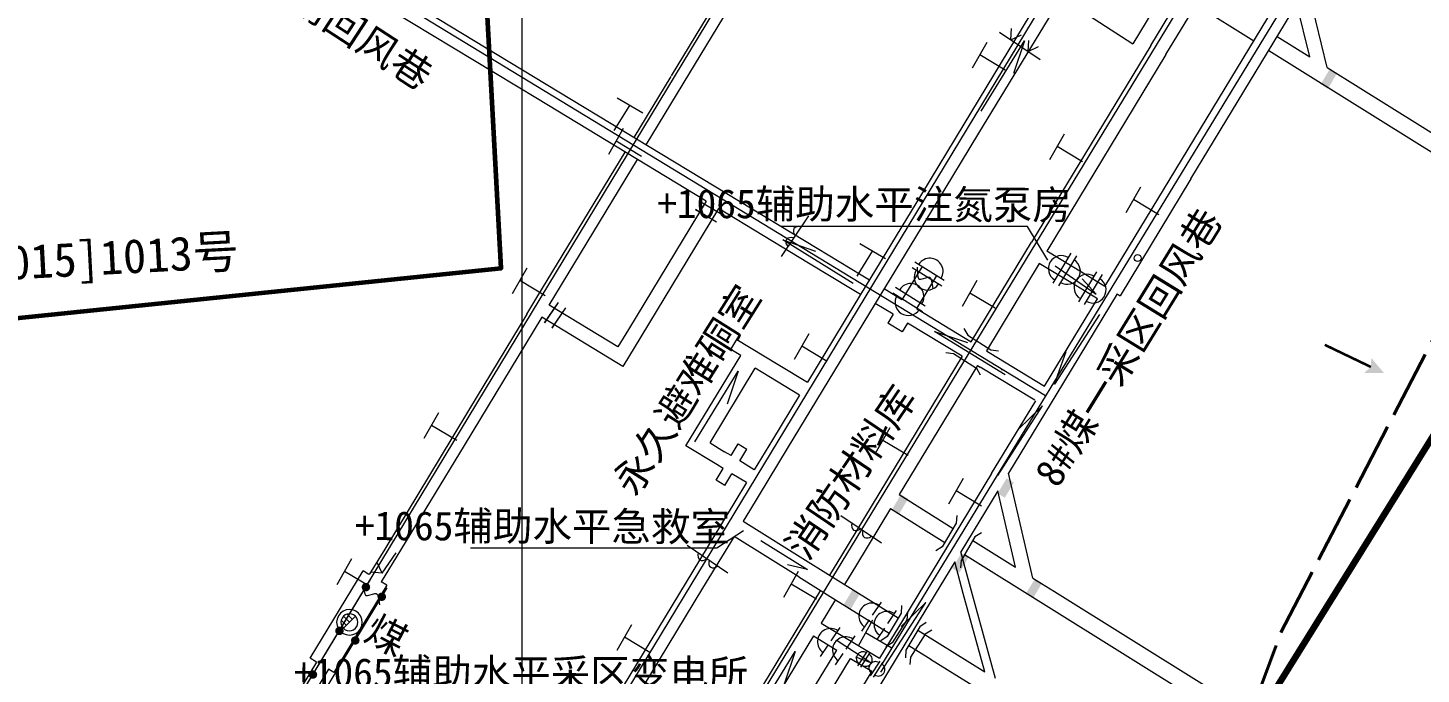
# Model space of a CAD drawing. Header units: inches. Extents: x 19725493 to 19730068, y 4137932 to 4142732.
# Drawn here: x 19727855.2 to 19728263.9, y 4140252.8 to 4140442.5 of the extents above; entities that cross this region are included whole.
import ezdxf

# ---------------------------------------------------------------- set-up
doc = ezdxf.new("R2010")
doc.units = ezdxf.units.IN
doc.header["$MEASUREMENT"] = 0
doc.linetypes.add('推测向背斜轴', pattern=[0.022, 0.01, -0.002, 0.01])
doc.layers.get('0').update_dxf_attribs({"lineweight": 0})
for name, color, linetype, lineweight in [('2026年下半年衔接计划', 7, 'Continuous', 0), ('主要大巷', 7, 'Continuous', 0), ('保安煤柱', 7, 'Continuous', 0), ('工作面编号', 7, 'Continuous', 0), ('未掘巷道', 7, 'Continuous', 15), ('次要巷道', 7, 'Continuous', 0), ('煤巷', 7, 'Continuous', 0), ('竖井，斜井名称', 7, 'Continuous', 0), ('经纬网', 7, 'Continuous', 0), ('通风系统图', 7, 'Continuous', 0), ('防尘', 7, 'Continuous', 0)]:
    doc.layers.add(name, color=color, linetype=linetype, lineweight=lineweight)
doc.layers.add('岩巷', color=30, linetype='Continuous', lineweight=0, true_color=0xff7f00)
doc.styles.add('仿宋', font='')
doc.styles.add('黑体', font='')
doc.styles.get('仿宋').set_extended_font_data('仿宋')
doc.styles.get('黑体').set_extended_font_data('黑体')

# ---------------------------------------------------------------- blocks, each defined once
blk = doc.blocks.new('lr_block_72', base_point=(19728160.08, 4140364.03))
at = {"layer": '通风系统图', "color": 34, "linetype": 'Continuous', "lineweight": 9, "true_color": 0x994c00}
for p, q in [((19728168.69, 4140370.83), (19728163.36, 4140362.05)), ((19728170.37, 4140370.09), (19728165.04, 4140361.32))]:
    blk.add_line(p, q, dxfattribs=at)
for centre, start, end in [((19728165.94, 4140366.31), 58.7453, 238.7453), ((19728167.62, 4140365.57), 238.7453, 58.7453)]:
    blk.add_arc(centre, 3.85, start, end, dxfattribs=at)
blk = doc.blocks.new('lr_block_73', base_point=(19728152.54, 4140369.52))
at = {"layer": '通风系统图', "color": 34, "linetype": 'Continuous', "lineweight": 9, "true_color": 0x994c00}
for p, q in [((19728161.15, 4140376.32), (19728155.82, 4140367.54)), ((19728162.83, 4140375.58), (19728157.5, 4140366.81))]:
    blk.add_line(p, q, dxfattribs=at)
for centre, start, end in [((19728158.4, 4140371.8), 58.7453, 238.7453), ((19728160.08, 4140371.06), 238.7453, 58.7453)]:
    blk.add_arc(centre, 3.85, start, end, dxfattribs=at)
blk = doc.blocks.new('lr_block_83', base_point=(19728092.33, 4140260.97))
at = {"layer": '通风系统图', "color": 34, "linetype": 'Continuous', "lineweight": 5, "true_color": 0x994c00}
for p, q in [((19728090.82, 4140262.58), (19728093.43, 4140266.44)), ((19728087.68, 4140257.93), (19728089.94, 4140261.28)), ((19728095.26, 4140260.14), (19728097.86, 4140264)), ((19728092.12, 4140255.49), (19728094.38, 4140258.84))]:
    blk.add_line(p, q, dxfattribs=at)
for centre in [(19728090.64, 4140262.32), (19728095.08, 4140259.88)]:
    blk.add_arc(centre, 3.85, 55.9631, 235.9631, dxfattribs=at)
blk = doc.blocks.new('lr_block_87', base_point=(19728107.6, 4140255.19))
at = {"layer": '通风系统图', "color": 34, "linetype": 'Continuous', "lineweight": 9, "true_color": 0x994c00}
for p, q in [((19728102.37, 4140252.32), (19728105.16, 4140256.63)), ((19728103.2, 4140251.93), (19728105.99, 4140256.23))]:
    blk.add_line(p, q, dxfattribs=at)
for centre, start, end in [((19728103.81, 4140254.54), 56.9679, 236.9679), ((19728104.64, 4140254.15), 236.9679, 56.9679)]:
    blk.add_arc(centre, 1.92, start, end, dxfattribs=at)
blk = doc.blocks.new('lr_block_88', base_point=(19728103.92, 4140258.06))
at = {"layer": '通风系统图', "color": 34, "linetype": 'Continuous', "lineweight": 9, "true_color": 0x994c00}
for p, q in [((19728098.68, 4140255.18), (19728101.48, 4140259.49)), ((19728099.51, 4140254.79), (19728102.31, 4140259.09))]:
    blk.add_line(p, q, dxfattribs=at)
for centre, start, end in [((19728100.12, 4140257.4), 56.9679, 236.9679), ((19728100.95, 4140257.01), 236.9679, 56.9679)]:
    blk.add_arc(centre, 1.92, start, end, dxfattribs=at)
blk = doc.blocks.new('lr_block_91', base_point=(19728104.48, 4140268.45))
at = {"layer": '通风系统图', "color": 34, "linetype": 'Continuous', "lineweight": 5, "true_color": 0x994c00}
for p, q in [((19728102.98, 4140270.07), (19728105.58, 4140273.93)), ((19728099.84, 4140265.42), (19728102.09, 4140268.76)), ((19728107.42, 4140267.63), (19728110.02, 4140271.49)), ((19728104.28, 4140262.98), (19728106.53, 4140266.32))]:
    blk.add_line(p, q, dxfattribs=at)
for centre in [(19728102.8, 4140269.8), (19728107.24, 4140267.36)]:
    blk.add_arc(centre, 3.85, 55.9631, 235.9631, dxfattribs=at)
blk = doc.blocks.new('lr_block_98', base_point=(19728121.22, 4140363.47))
at = {"layer": '通风系统图', "color": 34, "linetype": 'Continuous', "lineweight": 9, "true_color": 0x994c00}
for p, q in [((19728114.56, 4140372.19), (19728123.25, 4140366.72)), ((19728115.32, 4140373.86), (19728124.01, 4140368.39))]:
    blk.add_line(p, q, dxfattribs=at)
for centre, start, end in [((19728119.03, 4140369.37), 147.8324, 327.8324), ((19728119.8, 4140371.04), 327.8324, 147.8324)]:
    blk.add_arc(centre, 3.85, start, end, dxfattribs=at)
blk = doc.blocks.new('lr_block_99', base_point=(19728115.61, 4140356.02))
at = {"layer": '通风系统图', "color": 34, "linetype": 'Continuous', "lineweight": 9, "true_color": 0x994c00}
for p, q in [((19728108.94, 4140364.74), (19728117.64, 4140359.27)), ((19728109.71, 4140366.41), (19728118.4, 4140360.94))]:
    blk.add_line(p, q, dxfattribs=at)
for centre, start, end in [((19728114.18, 4140363.59), 327.8324, 147.8324), ((19728113.42, 4140361.92), 147.8324, 327.8324)]:
    blk.add_arc(centre, 3.85, start, end, dxfattribs=at)
blk = doc.blocks.new('一般向斜轴')
for points in [[(2.43, 13.52), (0, 12.5), (-2.43, 13.52), (0.05, 8.23)], [(0, -7.5), (-2.43, -13.53), (0, -12.5), (2.43, -13.53)]]:
    blk.add_hatch(color=0).paths.add_polyline_path(points, flags=17)
at = {"color": 0, "const_width": 0.75}
for points in [[(0, 12.5), (0, 27.5)], [(0, -12.5), (0, -27.5)]]:
    blk.add_lwpolyline(points, dxfattribs=at)

msp = doc.modelspace()

# ---------------------------------------------------------------- hatches: boundary and pattern name
for points in [[(19727955.58, 4140278.31), (19727955.5, 4140278.76), (19727955.26, 4140279.15), (19727954.9, 4140279.42), (19727954.46, 4140279.55), (19727954.01, 4140279.52), (19727953.6, 4140279.32), (19727953.28, 4140278.99), (19727953.11, 4140278.57), (19727953.1, 4140278.11), (19727953.25, 4140277.68), (19727953.55, 4140277.34), (19727953.95, 4140277.12), (19727954.4, 4140277.06), (19727954.84, 4140277.17), (19727955.22, 4140277.43), (19727955.47, 4140277.8), (19727955.58, 4140278.24)], [(19727960.24, 4140275.49), (19727960.15, 4140275.94), (19727959.91, 4140276.33), (19727959.55, 4140276.6), (19727959.12, 4140276.73), (19727958.66, 4140276.7), (19727958.25, 4140276.5), (19727957.94, 4140276.17), (19727957.76, 4140275.75), (19727957.75, 4140275.29), (19727957.9, 4140274.86), (19727958.2, 4140274.52), (19727958.6, 4140274.3), (19727959.05, 4140274.24), (19727959.49, 4140274.35), (19727959.87, 4140274.61), (19727960.13, 4140274.98), (19727960.23, 4140275.42)], [(19727947.81, 4140265.48), (19727947.73, 4140265.93), (19727947.49, 4140266.32), (19727947.13, 4140266.59), (19727946.69, 4140266.72), (19727946.24, 4140266.69), (19727945.82, 4140266.49), (19727945.51, 4140266.16), (19727945.34, 4140265.74), (19727945.32, 4140265.28), (19727945.48, 4140264.85), (19727945.77, 4140264.51), (19727946.17, 4140264.29), (19727946.62, 4140264.23), (19727947.07, 4140264.34), (19727947.44, 4140264.6), (19727947.7, 4140264.97), (19727947.81, 4140265.41)], [(19727952.46, 4140262.66), (19727952.38, 4140263.11), (19727952.14, 4140263.5), (19727951.78, 4140263.77), (19727951.34, 4140263.9), (19727950.89, 4140263.87), (19727950.48, 4140263.67), (19727950.16, 4140263.34), (19727949.99, 4140262.92), (19727949.98, 4140262.46), (19727950.13, 4140262.03), (19727950.43, 4140261.69), (19727950.83, 4140261.47), (19727951.28, 4140261.41), (19727951.72, 4140261.52), (19727952.1, 4140261.78), (19727952.35, 4140262.15), (19727952.46, 4140262.59)], [(19727940.04, 4140252.65), (19727939.95, 4140253.1), (19727939.71, 4140253.49), (19727939.35, 4140253.76), (19727938.92, 4140253.89), (19727938.46, 4140253.86), (19727938.05, 4140253.66), (19727937.74, 4140253.33), (19727937.56, 4140252.91), (19727937.55, 4140252.45), (19727937.7, 4140252.02), (19727938, 4140251.68), (19727938.4, 4140251.46), (19727938.85, 4140251.4), (19727939.29, 4140251.51), (19727939.67, 4140251.76), (19727939.93, 4140252.14), (19727940.03, 4140252.58)]]:
    msp.add_hatch(color=7).paths.add_polyline_path(points, flags=17)
at = {"layer": '通风系统图', "true_color": 0xff0000}
for points in [[(19728237.07, 4140430.35), (19728234.42, 4140425.88), (19728236.53, 4140424.63), (19728239.18, 4140429.1)], [(19728142.31, 4140310.29), (19728139.66, 4140305.82), (19728141.77, 4140304.57), (19728144.42, 4140309.04)], [(19728111.29, 4140305.52), (19728108.65, 4140301.04), (19728110.76, 4140299.79), (19728113.41, 4140304.27)], [(19728129, 4140288.3), (19728126.35, 4140283.82), (19728128.46, 4140282.57), (19728131.11, 4140287.05)], [(19728097.02, 4140277.44), (19728094.37, 4140272.96), (19728096.48, 4140271.71), (19728099.13, 4140276.19)], [(19728097.02, 4140277.44), (19728094.37, 4140272.96), (19728096.48, 4140271.71), (19728099.13, 4140276.19)], [(19728150.59, 4140280.79), (19728147.94, 4140276.32), (19728150.06, 4140275.07), (19728152.7, 4140279.54)]]:
    msp.add_hatch(color=1, dxfattribs=at).paths.add_polyline_path(points, flags=17)

# ---------------------------------------------------------------- linework, layer by layer
at = {"color": 18, "lineweight": 5, "true_color": 0x260000, "flags": 128}
for points in [[(19727953.23, 4140267.99), (19727953.11, 4140268.96), (19727952.73, 4140269.87), (19727952.14, 4140270.65), (19727951.36, 4140271.24), (19727950.45, 4140271.62), (19727949.48, 4140271.74), (19727948.51, 4140271.62), (19727947.61, 4140271.24), (19727946.83, 4140270.65), (19727946.24, 4140269.87), (19727945.86, 4140268.96), (19727945.73, 4140267.99), (19727945.86, 4140267.02), (19727946.24, 4140266.12), (19727946.83, 4140265.34), (19727947.61, 4140264.75), (19727948.51, 4140264.37), (19727949.48, 4140264.24), (19727950.45, 4140264.37), (19727951.36, 4140264.75), (19727952.14, 4140265.34), (19727952.73, 4140266.12), (19727953.11, 4140267.02), (19727953.23, 4140267.99)], [(19727951.98, 4140267.99), (19727951.9, 4140268.64), (19727951.65, 4140269.24), (19727951.25, 4140269.76), (19727950.73, 4140270.16), (19727950.13, 4140270.41), (19727949.48, 4140270.49), (19727948.84, 4140270.41), (19727948.23, 4140270.16), (19727947.72, 4140269.76), (19727947.32, 4140269.24), (19727947.07, 4140268.64), (19727946.98, 4140267.99), (19727947.07, 4140267.35), (19727947.32, 4140266.74), (19727947.72, 4140266.23), (19727948.23, 4140265.83), (19727948.84, 4140265.58), (19727949.48, 4140265.49), (19727950.13, 4140265.58), (19727950.73, 4140265.83), (19727951.25, 4140266.23), (19727951.65, 4140266.74), (19727951.9, 4140267.35), (19727951.98, 4140267.99)], [(19727951.25, 4140269.76), (19727947.72, 4140266.23)], [(19727949.48, 4140267.99), (19727947.72, 4140269.76)], [(19727948.84, 4140270.41), (19727950.33, 4140268.89)], [(19727947.07, 4140268.64), (19727948.48, 4140267.24)]]:
    msp.add_lwpolyline(points, dxfattribs=at)
at = {"layer": '2026年下半年衔接计划', "color": 1, "lineweight": 100, "true_color": 0xff0000, "flags": 128}
msp.add_lwpolyline([(19726936.48, 4139624.44), (19727087.79, 4139471.4), (19727111.81, 4139446.95), (19727250.54, 4139632.96), (19727469.86, 4139520.69), (19727490.46, 4139426.18), (19727619.93, 4139371.45), (19727645.19, 4139445.33), (19727760.04, 4139399.01), (19728084.75, 4139271.51), (19728182.77, 4139204.43), (19728195.04, 4139196.34), (19728361.95, 4139650.75), (19727985.1, 4139868.75), (19728293.07, 4140363.91), (19728716.76, 4140096.02), (19728825.18, 4140284.19), (19728806.51, 4140295.72), (19728729.84, 4140344.15), (19728648.31, 4140393.52), (19728462.52, 4140503.99), (19729114.34, 4141482.27)], dxfattribs=at)
at = {"layer": '保安煤柱', "color": 1, "lineweight": 60, "true_color": 0xff0000, "flags": 128}
msp.add_lwpolyline([(19728059, 4140987), (19727660, 4140967), (19727685, 4140772), (19727564, 4140690), (19727674, 4140339), (19727994, 4140372), (19727989, 4140464), (19728125, 4140739), (19728122, 4140835), (19728059, 4140987)], dxfattribs=at)
at = {"layer": '岩巷', "lineweight": 9}
for p, q in [((19728057.76, 4140389.44), (19728034.96, 4140351.81)), ((19728028.28, 4140348.88), (19728008.12, 4140361.12)), ((19728029.7, 4140343.11), (19728005.94, 4140357.53)), ((19728031.37, 4140353.98), (19728028.28, 4140348.88)), ((19728034.96, 4140351.81), (19728029.7, 4140343.11)), ((19728070.2, 4140223.11), (19728092.45, 4140259.83))]:
    msp.add_line(p, q, dxfattribs=at)
at = {"layer": '岩巷', "lineweight": 9, "flags": 128}
for points in [[(19728158.27, 4140451.53), (19728179.3, 4140437.78)], [(19728185.21, 4140447.53), (19728179.3, 4140437.78)], [(19728054.17, 4140391.62), (19728031.37, 4140353.98)], [(19728117.29, 4140393.69), (19728099.42, 4140364.2)], [(19728121.64, 4140391.06), (19728103.77, 4140361.57)], [(19728171.15, 4140366.57), (19728164.74, 4140370.46)], [(19728001.57, 4140358.42), (19728004.52, 4140363.3)], [(19728153.43, 4140337.33), (19728168.97, 4140362.98)], [(19728174.74, 4140364.39), (19728157.02, 4140335.15)], [(19728005.94, 4140357.53), (19727983.14, 4140319.9)], [(19728001.57, 4140358.42), (19727984.73, 4140330.63)], [(19727984.73, 4140330.63), (19727979.55, 4140322.07)], [(19727979.55, 4140322.07), (19727959.84, 4140289.51)], [(19727983.14, 4140319.9), (19727963.36, 4140287.38)], [(19727959.84, 4140289.51), (19727955.3, 4140282.03)], [(19727963.36, 4140287.38), (19727958.82, 4140279.9)], [(19727938.02, 4140257.43), (19727953.56, 4140283.08)], [(19727955.23, 4140282.07), (19727953.56, 4140283.08)], [(19727960.49, 4140278.89), (19727944.95, 4140253.23)], [(19727960.49, 4140278.89), (19727958.82, 4140279.9)], [(19728087.92, 4140267.79), (19728094.76, 4140263.65)], [(19728085.61, 4140263.98), (19728092.45, 4140259.83)], [(19728094.76, 4140263.65), (19728105.03, 4140257.43)], [(19727939.83, 4140256.33), (19727938.02, 4140257.43)], [(19728071.91, 4140216.86), (19728096.47, 4140257.4)], [(19728096.47, 4140257.4), (19728102.71, 4140253.61)], [(19727939.83, 4140256.33), (19727916.22, 4140217.36)], [(19727943.34, 4140254.2), (19727919.74, 4140215.23)], [(19727944.95, 4140253.23), (19727943.34, 4140254.2)]]:
    msp.add_lwpolyline(points, dxfattribs=at)
at = {"layer": '岩巷'}
msp.add_point((19728140.87, 4140342.19), dxfattribs=at)
at = {"layer": '未掘巷道', "color": 7, "lineweight": 0}
msp.add_circle((19728180.73, 4140374.92), 1, dxfattribs=at)
at = {"layer": '次要巷道', "color": 7, "lineweight": 9}
for p, q in [((19728148.42, 4140384.14), (19728076.16, 4140384.14)), ((19728057.28, 4140289.79), (19727985.01, 4140289.79))]:
    msp.add_line(p, q, dxfattribs=at)
at = {"layer": '次要巷道', "lineweight": 9}
for p, q in [((19728154.43, 4140374.3), (19728148.42, 4140384.14)), ((19728065.15, 4140294.81), (19728057.28, 4140289.79))]:
    msp.add_line(p, q, dxfattribs=at)
at = {"layer": '次要巷道', "color": 1, "linetype": '推测向背斜轴', "lineweight": 40, "ltscale": 2000, "true_color": 0xff0000, "flags": 128}
msp.add_lwpolyline([(19727676.31, 4139088.37), (19727827.37, 4139362.83), (19727882.85, 4139479.33), (19728130.75, 4139845.17), (19728155.88, 4139891.18), (19728168.65, 4139920.8), (19728174.52, 4139939.07), (19728177.05, 4139950.93), (19728181.29, 4139987.44), (19728186.44, 4140137.72), (19728192.4, 4140170.35), (19728205.5, 4140218.36), (19728222.73, 4140264.99), (19728270.21, 4140356.48)], dxfattribs=at)
at = {"layer": '煤巷', "lineweight": 9}
for p, q in [((19728007.22, 4140425.91), (19727905.44, 4140487.57)), ((19728191.93, 4140400.88), (19728243.58, 4140486.12)), ((19728004.63, 4140421.63), (19727902.85, 4140483.29)), ((19728236.37, 4140430.83), (19728230.54, 4140454.57)), ((19728196.38, 4140398.18), (19728227.46, 4140449.49)), ((19728231.26, 4140434.02), (19728227.46, 4140449.49)), ((19728086.76, 4140377.72), (19728007.22, 4140425.91)), ((19728099.59, 4140369.94), (19728086.76, 4140377.72)), ((19728097, 4140365.67), (19728084.17, 4140373.44)), ((19728174.74, 4140364.39), (19728175.59, 4140363.88)), ((19728092.13, 4140274.61), (19728095.43, 4140272.55))]:
    msp.add_line(p, q, dxfattribs=at)
at = {"layer": '煤巷', "lineweight": 9, "flags": 128}
for points in [[(19728047.45, 4140426.06), (19728089.58, 4140495.59)], [(19728184.59, 4140437.34), (19728220.51, 4140496.61)], [(19728044, 4140428.46), (19728070.41, 4140472.05)], [(19728153.65, 4140453.71), (19728129.73, 4140414.22)], [(19728158.27, 4140451.53), (19728134.07, 4140411.59)], [(19728189.04, 4140434.64), (19728197.87, 4140449.21)], [(19728197.87, 4140449.21), (19728214.81, 4140438.64)], [(19728184.59, 4140437.34), (19728149.62, 4140379.61)], [(19728221.7, 4140439.99), (19728231.26, 4140434.02)], [(19728189.04, 4140434.64), (19728154.07, 4140376.92)], [(19728219.22, 4140435.88), (19728261.05, 4140409.76)], [(19728032.99, 4140410.29), (19728043.86, 4140428.23)], [(19728236.36, 4140430.83), (19728263.6, 4140413.83)], [(19728036.58, 4140408.11), (19728047.45, 4140426.06)], [(19728054.17, 4140391.62), (19728004.63, 4140421.63)], [(19728129.73, 4140414.22), (19728117.29, 4140393.69)], [(19728263.6, 4140413.83), (19728291.48, 4140396.42)], [(19728134.07, 4140411.59), (19728121.64, 4140391.06)], [(19728261.05, 4140409.76), (19728383.41, 4140333.36)], [(19728004.52, 4140363.3), (19728030.4, 4140406.01)], [(19728008.12, 4140361.12), (19728033.99, 4140403.84)], [(19728171.15, 4140366.57), (19728191.93, 4140400.88)], [(19728196.38, 4140398.18), (19728175.59, 4140363.88)], [(19728117.29, 4140393.69), (19728099.42, 4140364.2)], [(19728084.17, 4140373.44), (19728057.76, 4140389.44)], [(19728121.64, 4140391.06), (19728103.77, 4140361.57)], [(19728131.9, 4140350.37), (19728149.62, 4140379.61)], [(19728164.74, 4140370.46), (19728154.07, 4140376.92)], [(19728117.48, 4140372.45), (19728111.56, 4140362.69)], [(19728151.89, 4140373.33), (19728136.35, 4140347.67)], [(19728162.56, 4140366.86), (19728151.89, 4140373.33)], [(19728102.02, 4140368.47), (19728099.59, 4140369.94)], [(19728121.62, 4140369.64), (19728115.84, 4140360.1)], [(19728168.97, 4140362.98), (19728162.56, 4140366.86)], [(19728168.97, 4140362.98), (19728162.56, 4140366.86)], [(19728171.15, 4140366.57), (19728164.74, 4140370.46)], [(19728099.42, 4140364.2), (19728083.83, 4140338.45)], [(19728099.42, 4140364.2), (19728097, 4140365.67)], [(19728111.56, 4140362.69), (19728106.36, 4140365.84)], [(19728153.43, 4140337.33), (19728168.97, 4140362.98)], [(19728174.74, 4140364.39), (19728157.02, 4140335.15)], [(19728103.77, 4140361.57), (19728077.96, 4140318.97)], [(19728108.97, 4140358.41), (19728103.77, 4140361.57)], [(19728115.84, 4140360.1), (19728131.9, 4140350.37)], [(19728108.97, 4140358.41), (19728107.4, 4140355.82)], [(19728111.68, 4140353.23), (19728107.4, 4140355.82)], [(19728113.25, 4140355.82), (19728111.68, 4140353.23)], [(19728129.29, 4140346.11), (19728113.25, 4140355.82)], [(19728061.38, 4140348.08), (19728063.14, 4140350.99)], [(19728063.14, 4140350.99), (19728075.28, 4140343.64)], [(19728064.29, 4140346.32), (19728061.38, 4140348.08)], [(19728136.35, 4140347.67), (19728137.14, 4140347.19)], [(19728137.14, 4140347.19), (19728153.43, 4140337.33)], [(19728048.22, 4140319.8), (19728064.29, 4140346.32)], [(19728055.29, 4140320.67), (19728068.56, 4140342.56)], [(19728073, 4140339.87), (19728068.56, 4140342.56)], [(19728075.28, 4140343.64), (19728083.83, 4140338.45)], [(19728129.29, 4140346.11), (19728093.81, 4140287.56)], [(19728133.73, 4140343.41), (19728110.75, 4140305.47)], [(19728133.73, 4140343.41), (19728134.55, 4140342.92)], [(19728150.59, 4140333.2), (19728134.55, 4140342.92)], [(19728081.55, 4140334.69), (19728073, 4140339.87)], [(19728081.55, 4140334.69), (19728073.62, 4140321.6)], [(19728157.02, 4140335.15), (19728142.84, 4140311.74)], [(19728137.89, 4140311.67), (19728150.84, 4140333.05)], [(19728057.29, 4140314.31), (19728048.22, 4140319.8)], [(19728055.29, 4140320.67), (19728059.57, 4140318.08)], [(19728061.44, 4140316.94), (19728059.57, 4140318.07)], [(19728061.44, 4140316.94), (19728063.51, 4140320.36)], [(19728063.51, 4140320.36), (19728066.08, 4140318.81)], [(19728064, 4140315.39), (19728066.08, 4140318.81)], [(19728077.96, 4140318.97), (19728066.88, 4140300.69)], [(19728073.62, 4140321.6), (19728068.28, 4140312.79)], [(19728059.16, 4140313.18), (19728057.29, 4140314.31)], [(19728068.28, 4140312.8), (19728064, 4140315.39)], [(19728057.09, 4140309.76), (19728059.16, 4140313.18)], [(19728059.65, 4140308.2), (19728057.09, 4140309.76)], [(19728059.65, 4140308.2), (19728061.72, 4140311.62)], [(19728066, 4140309.03), (19728061.72, 4140311.62)], [(19728137.89, 4140311.67), (19728111.73, 4140268.5)], [(19728149.95, 4140281), (19728142.84, 4140311.74)], [(19728066, 4140309.03), (19728062.54, 4140303.32)], [(19728139.72, 4140306.59), (19728128.86, 4140288.66)], [(19728144.91, 4140284.14), (19728139.72, 4140306.59)], [(19728062.54, 4140303.32), (19728023.62, 4140239.08)], [(19728110.75, 4140305.47), (19728126.61, 4140295.57)], [(19728066.88, 4140300.69), (19728065.04, 4140297.65)], [(19728065.04, 4140297.65), (19728084.11, 4140285.75)], [(19728108.26, 4140301.37), (19728098.26, 4140284.86)], [(19728108.26, 4140301.37), (19728124.16, 4140291.44)], [(19728127.66, 4140299.31), (19728127.5, 4140297.08), (19728123.43, 4140290.19), (19728121.55, 4140288.98)], [(19728134.88, 4140294.28), (19728133, 4140293.07), (19728128.93, 4140286.18), (19728128.77, 4140283.95)], [(19728062.35, 4140293.2), (19728053.12, 4140277.97)], [(19728081.36, 4140281.34), (19728062.35, 4140293.2)], [(19728132.36, 4140291.98), (19728144.91, 4140284.14)], [(19728084.05, 4140285.78), (19728110.48, 4140269.28)], [(19728093.81, 4140287.56), (19728090.36, 4140281.85)], [(19728127.07, 4140285.71), (19728115.3, 4140266.27)], [(19728129.59, 4140276.48), (19728127.07, 4140285.71)], [(19728132, 4140277.14), (19728128.86, 4140288.66)], [(19728129.92, 4140287.85), (19728153.87, 4140272.89)], [(19728081.36, 4140281.34), (19728092.13, 4140274.61)], [(19728098.26, 4140284.86), (19728094.77, 4140279.09)], [(19728053.12, 4140277.97), (19728027.97, 4140236.45)], [(19728087.66, 4140277.4), (19728054.25, 4140222.24)], [(19728098.08, 4140277.03), (19728110.48, 4140269.28)], [(19728139.01, 4140251.47), (19728132, 4140277.14)], [(19728149.95, 4140281), (19728156.36, 4140276.99)], [(19728156.36, 4140276.99), (19728333.16, 4140166.6)], [(19728092.07, 4140274.65), (19728087.92, 4140267.79)], [(19728111.47, 4140272.92), (19728111.32, 4140270.69), (19728107.25, 4140263.8), (19728105.37, 4140262.59)], [(19728135.88, 4140253.42), (19728129.59, 4140276.48)], [(19728153.88, 4140272.88), (19728330.67, 4140162.49)], [(19728095.43, 4140272.55), (19728107.84, 4140264.8)], [(19728115.3, 4140266.27), (19728094.33, 4140231.66)], [(19728111.73, 4140268.5), (19728105.03, 4140257.43)], [(19728118.7, 4140267.89), (19728116.82, 4140266.68), (19728112.75, 4140259.79), (19728112.59, 4140257.56)], [(19728116.23, 4140265.69), (19728122.67, 4140261.67)], [(19728116.23, 4140265.69), (19728121.09, 4140262.65)], [(19728085.61, 4140263.98), (19728063.36, 4140227.25)], [(19728113.59, 4140261.21), (19728120.04, 4140257.18)], [(19728122.67, 4140261.67), (19728135.88, 4140253.42)], [(19728119.99, 4140257.21), (19728141.05, 4140244.06)], [(19728102.71, 4140253.61), (19728090.74, 4140233.84)]]:
    msp.add_lwpolyline(points, dxfattribs=at)
at = {"layer": '煤巷', "color": 18, "lineweight": 9, "true_color": 0x260000, "flags": 128}
for points in [[(19728116.04, 4140372.27), (19728116.15, 4140369.98), (19728116.22, 4140369.54), (19728116.27, 4140369.33), (19728116.31, 4140369.2), (19728116.37, 4140369.07), (19728116.41, 4140368.99), (19728116.45, 4140368.92), (19728116.49, 4140368.87), (19728116.52, 4140368.84), (19728116.55, 4140368.82), (19728116.58, 4140368.79), (19728116.6, 4140368.78), (19728116.62, 4140368.77), (19728116.64, 4140368.76), (19728116.66, 4140368.75), (19728116.7, 4140368.74), (19728116.73, 4140368.74), (19728116.81, 4140368.73), (19728116.85, 4140368.73), (19728116.94, 4140368.73), (19728117.12, 4140368.75), (19728117.51, 4140368.84), (19728118.97, 4140369.26), (19728119.26, 4140369.31), (19728119.39, 4140369.32), (19728119.44, 4140369.32), (19728119.52, 4140369.32), (19728119.58, 4140369.31), (19728119.62, 4140369.31), (19728119.66, 4140369.3), (19728119.67, 4140369.29), (19728119.69, 4140369.28), (19728119.73, 4140369.26), (19728119.76, 4140369.24), (19728119.79, 4140369.22), (19728119.84, 4140369.17), (19728119.89, 4140369.11), (19728119.94, 4140369.04), (19728120.01, 4140368.93), (19728120.09, 4140368.75), (19728120.16, 4140368.56), (19728120.27, 4140368.14), (19728120.6, 4140365.98)], [(19727871.93, 4140142.34), (19727955.72, 4140280.6)], [(19727887.95, 4140158.24), (19727960.56, 4140278.09)], [(19727953.74, 4140279.39), (19727953.86, 4140277.1), (19727953.92, 4140276.65), (19727953.97, 4140276.45), (19727954.02, 4140276.31), (19727954.07, 4140276.18), (19727954.11, 4140276.11), (19727954.16, 4140276.04), (19727954.19, 4140275.99), (19727954.22, 4140275.96), (19727954.25, 4140275.93), (19727954.28, 4140275.91), (19727954.31, 4140275.89), (19727954.32, 4140275.89), (19727954.34, 4140275.88), (19727954.37, 4140275.87), (19727954.4, 4140275.86), (19727954.44, 4140275.85), (19727954.51, 4140275.85), (19727954.56, 4140275.85), (19727954.64, 4140275.85), (19727954.82, 4140275.87), (19727955.21, 4140275.96), (19727956.67, 4140276.38), (19727956.96, 4140276.43), (19727957.1, 4140276.44), (19727957.14, 4140276.44), (19727957.23, 4140276.44), (19727957.29, 4140276.43), (19727957.32, 4140276.42), (19727957.36, 4140276.41), (19727957.38, 4140276.41), (19727957.4, 4140276.4), (19727957.43, 4140276.38), (19727957.47, 4140276.36), (19727957.5, 4140276.33), (19727957.54, 4140276.29), (19727957.6, 4140276.23), (19727957.65, 4140276.16), (19727957.72, 4140276.04), (19727957.8, 4140275.87), (19727957.87, 4140275.68), (19727957.98, 4140275.26), (19727958.3, 4140273.1)]]:
    msp.add_lwpolyline(points, dxfattribs=at)
at = {"layer": '经纬网', "color": 18, "lineweight": 9, "true_color": 0x260000, "flags": 128}
msp.add_lwpolyline([(19728000.19, 4138000), (19728000.19, 4142500)], dxfattribs=at)
at = {"layer": '通风系统图', "color": 1, "linetype": 'Continuous', "lineweight": 20, "true_color": 0xff0000}
for p, q in [((19728134.8, 4140418.01), (19728147.57, 4140438.69)), ((19728147.57, 4140438.69), (19728144.32, 4140429.07)), ((19728156.52, 4140372.59), (19728168.57, 4140364.36)), ((19728168.57, 4140364.36), (19728164.44, 4140368.85)), ((19728050.81, 4140321), (19728063.58, 4140341.67)), ((19728050.81, 4140321), (19728063.58, 4140341.67)), ((19728050.81, 4140321), (19728063.58, 4140341.67)), ((19728050.81, 4140321), (19728063.58, 4140341.67)), ((19728063.58, 4140341.67), (19728060.33, 4140332.05)), ((19728063.58, 4140341.67), (19728060.33, 4140332.05)), ((19728063.58, 4140341.67), (19728060.33, 4140332.05)), ((19728063.58, 4140341.67), (19728060.33, 4140332.05)), ((19728070.19, 4140292), (19728083.89, 4140283.49)), ((19728083.89, 4140283.49), (19728077.99, 4140284.85)), ((19728092.61, 4140262.7), (19728102.77, 4140256.03)), ((19728067.51, 4140238.76), (19728080.28, 4140259.44)), ((19728080.28, 4140259.44), (19728077.03, 4140249.81)), ((19728102.77, 4140256.03), (19728098.01, 4140257.79))]:
    msp.add_line(p, q, dxfattribs=at)
at = {"layer": '通风系统图', "color": 26, "lineweight": 15, "true_color": 0x802500}
for p, q in [((19728058.51, 4140387.76), (19728052.35, 4140391.42)), ((19728058.51, 4140387.76), (19728052.35, 4140391.42)), ((19728058.51, 4140387.76), (19728052.35, 4140391.42)), ((19728058.51, 4140387.76), (19728052.35, 4140391.42)), ((19728058.55, 4140387.79), (19728052.39, 4140391.45)), ((19728058.55, 4140387.79), (19728052.39, 4140391.45)), ((19728058.55, 4140387.79), (19728052.39, 4140391.45)), ((19728058.55, 4140387.79), (19728052.39, 4140391.45)), ((19728057.14, 4140385.45), (19728050.98, 4140389.1)), ((19728057.14, 4140385.45), (19728050.98, 4140389.1)), ((19728057.14, 4140385.45), (19728050.98, 4140389.1)), ((19728057.14, 4140385.45), (19728050.98, 4140389.1)), ((19728057.18, 4140385.48), (19728051.02, 4140389.14)), ((19728057.18, 4140385.48), (19728051.02, 4140389.14)), ((19728057.18, 4140385.48), (19728051.02, 4140389.14)), ((19728057.18, 4140385.48), (19728051.02, 4140389.14)), ((19728010.67, 4140361.8), (19728006.66, 4140355.86)), ((19728010.67, 4140361.8), (19728006.66, 4140355.86)), ((19728010.67, 4140361.8), (19728006.66, 4140355.86)), ((19728010.67, 4140361.8), (19728006.66, 4140355.86)), ((19728010.7, 4140361.85), (19728006.68, 4140355.92)), ((19728010.7, 4140361.85), (19728006.68, 4140355.92)), ((19728010.7, 4140361.85), (19728006.68, 4140355.92)), ((19728010.7, 4140361.85), (19728006.68, 4140355.92)), ((19728012.9, 4140360.29), (19728008.88, 4140354.36)), ((19728012.9, 4140360.29), (19728008.88, 4140354.36)), ((19728012.9, 4140360.29), (19728008.88, 4140354.36)), ((19728012.9, 4140360.29), (19728008.88, 4140354.36)), ((19728012.92, 4140360.35), (19728008.9, 4140354.41)), ((19728012.92, 4140360.35), (19728008.9, 4140354.41)), ((19728012.92, 4140360.35), (19728008.9, 4140354.41)), ((19728012.92, 4140360.35), (19728008.9, 4140354.41))]:
    msp.add_line(p, q, dxfattribs=at)
at = {"layer": '通风系统图', "color": 5, "linetype": 'Continuous', "lineweight": 20, "true_color": 0x0000ff}
for p, q in [((19728076.62, 4140380.26), (19728086.24, 4140376.99)), ((19728097.28, 4140367.45), (19728076.62, 4140380.26)), ((19728076.62, 4140380.26), (19728086.24, 4140376.99)), ((19728097.28, 4140367.45), (19728076.62, 4140380.26)), ((19728169.52, 4140358.35), (19728156.38, 4140337.91)), ((19728121.17, 4140353.41), (19728130.79, 4140350.14)), ((19728141.83, 4140340.6), (19728121.17, 4140353.41)), ((19728156.38, 4140337.91), (19728159.8, 4140347.47)), ((19728139.68, 4140311.11), (19728152.86, 4140331.53)), ((19728139.68, 4140311.11), (19728152.86, 4140331.53)), ((19728139.68, 4140311.11), (19728152.86, 4140331.53)), ((19728139.68, 4140311.11), (19728152.86, 4140331.53)), ((19728152.86, 4140331.53), (19728145.57, 4140324.45)), ((19728152.86, 4140331.53), (19728145.57, 4140324.45)), ((19728152.86, 4140331.53), (19728145.57, 4140324.45)), ((19728152.86, 4140331.53), (19728145.57, 4140324.45)), ((19728105.42, 4140253.39), (19728118.6, 4140273.81)), ((19728105.42, 4140253.39), (19728118.6, 4140273.81)), ((19728105.42, 4140253.39), (19728118.6, 4140273.81)), ((19728105.42, 4140253.39), (19728118.6, 4140273.81)), ((19728118.6, 4140273.81), (19728111.31, 4140266.73)), ((19728118.6, 4140273.81), (19728111.31, 4140266.73)), ((19728118.6, 4140273.81), (19728111.31, 4140266.73)), ((19728118.6, 4140273.81), (19728111.31, 4140266.73))]:
    msp.add_line(p, q, dxfattribs=at)
at = {"layer": '通风系统图', "lineweight": 9, "flags": 128}
for points in [[(19728129.79, 4140354.21), (19728130.93, 4140352.29), (19728137.65, 4140347.95), (19728139.87, 4140347.7)], [(19728124.48, 4140347.19), (19728126.7, 4140346.95), (19728133.42, 4140342.61), (19728134.56, 4140340.68)], [(19728113.26, 4140270.95), (19728113.03, 4140268.73), (19728108.74, 4140261.97), (19728106.83, 4140260.82)], [(19728113.26, 4140270.95), (19728113.03, 4140268.73), (19728108.74, 4140261.97), (19728106.83, 4140260.82)], [(19728120.32, 4140265.69), (19728118.4, 4140264.54), (19728114.11, 4140257.79), (19728113.88, 4140255.56)], [(19728120.32, 4140265.69), (19728118.4, 4140264.54), (19728114.11, 4140257.79), (19728113.88, 4140255.56)]]:
    msp.add_lwpolyline(points, dxfattribs=at)
at = {"layer": '防尘', "color": 36, "linetype": 'Continuous', "lineweight": 15, "true_color": 0x7f3f00}
for p, q in [((19727754.14, 4140577.9), (19728153.67, 4140334.6)), ((19727754.14, 4140577.9), (19728153.67, 4140334.6)), ((19727754.14, 4140577.9), (19728153.67, 4140334.6)), ((19727754.14, 4140577.9), (19728153.67, 4140334.6)), ((19727800.21, 4140023.58), (19728124.94, 4140560.63)), ((19727800.21, 4140023.58), (19728124.94, 4140560.63)), ((19727800.21, 4140023.58), (19728124.94, 4140560.63)), ((19727800.21, 4140023.58), (19728124.94, 4140560.63)), ((19728105.67, 4140255.51), (19728260.29, 4140509.22)), ((19728105.67, 4140255.51), (19728260.29, 4140509.22)), ((19728105.67, 4140255.51), (19728260.29, 4140509.22)), ((19728105.67, 4140255.51), (19728260.29, 4140509.22)), ((19728224.66, 4140500.69), (19727897.41, 4139962.8)), ((19728224.66, 4140500.69), (19727897.41, 4139962.8)), ((19728224.66, 4140500.69), (19727897.41, 4139962.8)), ((19728224.66, 4140500.69), (19727897.41, 4139962.8)), ((19727673.33, 4139656.96), (19728180.2, 4140494.63)), ((19727673.33, 4139656.96), (19728180.2, 4140494.63)), ((19727673.33, 4139656.96), (19728180.2, 4140494.63)), ((19727673.33, 4139656.96), (19728180.2, 4140494.63))]:
    msp.add_line(p, q, dxfattribs=at)
at = {"layer": '防尘', "color": 7, "linetype": 'Continuous', "lineweight": 15}
for p, q in [((19728152.17, 4140433.12), (19728140.21, 4140441.12)), ((19728152.17, 4140433.12), (19728140.21, 4140441.12)), ((19728152.17, 4140433.12), (19728140.21, 4140441.12)), ((19728152.17, 4140433.12), (19728140.21, 4140441.12)), ((19728143.52, 4140438.97), (19728143.76, 4140442.26)), ((19728143.52, 4140438.97), (19728143.76, 4140442.26)), ((19728143.52, 4140438.97), (19728143.76, 4140442.26)), ((19728143.52, 4140438.97), (19728143.76, 4140442.26)), ((19728143.52, 4140438.97), (19728146.63, 4140440.45)), ((19728143.52, 4140438.97), (19728146.63, 4140440.45)), ((19728143.52, 4140438.97), (19728146.63, 4140440.45)), ((19728143.52, 4140438.97), (19728146.63, 4140440.45)), ((19728132.26, 4140430.75), (19728136.55, 4140438.34)), ((19728132.26, 4140430.75), (19728136.55, 4140438.34)), ((19728132.26, 4140430.75), (19728136.55, 4140438.34)), ((19728132.26, 4140430.75), (19728136.55, 4140438.34)), ((19728148.57, 4140435.52), (19728148.81, 4140438.81)), ((19728148.57, 4140435.52), (19728148.81, 4140438.81)), ((19728148.57, 4140435.52), (19728148.81, 4140438.81)), ((19728148.57, 4140435.52), (19728148.81, 4140438.81)), ((19728148.57, 4140435.52), (19728151.68, 4140437)), ((19728148.57, 4140435.52), (19728151.68, 4140437)), ((19728148.57, 4140435.52), (19728151.68, 4140437)), ((19728148.57, 4140435.52), (19728151.68, 4140437)), ((19728141.84, 4140430.09), (19728134.4, 4140434.55)), ((19728141.84, 4140430.09), (19728134.4, 4140434.55)), ((19728141.84, 4140430.09), (19728134.4, 4140434.55)), ((19728141.84, 4140430.09), (19728134.4, 4140434.55)), ((19728028.01, 4140421.93), (19728035.53, 4140417.52)), ((19728028.01, 4140421.93), (19728035.53, 4140417.52)), ((19728028.01, 4140421.93), (19728035.53, 4140417.52)), ((19728028.01, 4140421.93), (19728035.53, 4140417.52)), ((19728027.2, 4140412.36), (19728031.77, 4140419.72)), ((19728027.2, 4140412.36), (19728031.77, 4140419.72)), ((19728027.2, 4140412.36), (19728031.77, 4140419.72)), ((19728027.2, 4140412.36), (19728031.77, 4140419.72)), ((19728025.62, 4140405.43), (19728029.91, 4140413.02)), ((19728025.62, 4140405.43), (19728029.91, 4140413.02)), ((19728025.62, 4140405.43), (19728029.91, 4140413.02)), ((19728025.62, 4140405.43), (19728029.91, 4140413.02)), ((19728035.2, 4140404.77), (19728027.77, 4140409.23)), ((19728035.2, 4140404.77), (19728027.77, 4140409.23)), ((19728035.2, 4140404.77), (19728027.77, 4140409.23)), ((19728035.2, 4140404.77), (19728027.77, 4140409.23)), ((19728154.97, 4140403.84), (19728159.25, 4140411.43)), ((19728154.97, 4140403.84), (19728159.25, 4140411.43)), ((19728154.97, 4140403.84), (19728159.25, 4140411.43)), ((19728154.97, 4140403.84), (19728159.25, 4140411.43)), ((19728164.54, 4140403.18), (19728157.11, 4140407.63)), ((19728164.54, 4140403.18), (19728157.11, 4140407.63)), ((19728164.54, 4140403.18), (19728157.11, 4140407.63)), ((19728164.54, 4140403.18), (19728157.11, 4140407.63)), ((19728177.38, 4140388.28), (19728181.66, 4140395.87)), ((19728177.38, 4140388.28), (19728181.66, 4140395.87)), ((19728177.38, 4140388.28), (19728181.66, 4140395.87)), ((19728177.38, 4140388.28), (19728181.66, 4140395.87)), ((19728186.96, 4140387.62), (19728179.52, 4140392.08)), ((19728186.96, 4140387.62), (19728179.52, 4140392.08)), ((19728186.96, 4140387.62), (19728179.52, 4140392.08)), ((19728186.96, 4140387.62), (19728179.52, 4140392.08)), ((19728084.21, 4140387.29), (19728076.13, 4140375.37)), ((19728084.21, 4140387.29), (19728076.13, 4140375.37)), ((19728084.21, 4140387.29), (19728076.13, 4140375.37)), ((19728084.21, 4140387.29), (19728076.13, 4140375.37)), ((19728099.22, 4140379.18), (19728106.74, 4140374.78)), ((19728099.22, 4140379.18), (19728106.74, 4140374.78)), ((19728099.22, 4140379.18), (19728106.74, 4140374.78)), ((19728099.22, 4140379.18), (19728106.74, 4140374.78)), ((19728098.41, 4140369.62), (19728102.98, 4140376.98)), ((19728098.41, 4140369.62), (19728102.98, 4140376.98)), ((19728098.41, 4140369.62), (19728102.98, 4140376.98)), ((19728098.41, 4140369.62), (19728102.98, 4140376.98)), ((19727997.38, 4140364.5), (19728001.66, 4140372.09)), ((19727997.38, 4140364.5), (19728001.66, 4140372.09)), ((19727997.38, 4140364.5), (19728001.66, 4140372.09)), ((19727997.38, 4140364.5), (19728001.66, 4140372.09)), ((19728006.95, 4140363.84), (19727999.52, 4140368.29)), ((19728006.95, 4140363.84), (19727999.52, 4140368.29)), ((19728006.95, 4140363.84), (19727999.52, 4140368.29)), ((19728006.95, 4140363.84), (19727999.52, 4140368.29)), ((19728129.35, 4140360.84), (19728133.63, 4140368.43)), ((19728129.35, 4140360.84), (19728133.63, 4140368.43)), ((19728129.35, 4140360.84), (19728133.63, 4140368.43)), ((19728129.35, 4140360.84), (19728133.63, 4140368.43)), ((19728138.93, 4140360.18), (19728131.49, 4140364.64)), ((19728138.93, 4140360.18), (19728131.49, 4140364.64)), ((19728138.93, 4140360.18), (19728131.49, 4140364.64)), ((19728138.93, 4140360.18), (19728131.49, 4140364.64)), ((19728080.11, 4140345.22), (19728084.39, 4140352.81)), ((19728080.11, 4140345.22), (19728084.39, 4140352.81)), ((19728080.11, 4140345.22), (19728084.39, 4140352.81)), ((19728080.11, 4140345.22), (19728084.39, 4140352.81)), ((19728089.69, 4140344.56), (19728082.25, 4140349.02)), ((19728089.69, 4140344.56), (19728082.25, 4140349.02)), ((19728089.69, 4140344.56), (19728082.25, 4140349.02)), ((19728089.69, 4140344.56), (19728082.25, 4140349.02)), ((19727971.42, 4140322.02), (19727975.7, 4140329.61)), ((19727971.42, 4140322.02), (19727975.7, 4140329.61)), ((19727971.42, 4140322.02), (19727975.7, 4140329.61)), ((19727971.42, 4140322.02), (19727975.7, 4140329.61)), ((19727980.99, 4140321.36), (19727973.56, 4140325.81)), ((19727980.99, 4140321.36), (19727973.56, 4140325.81)), ((19727980.99, 4140321.36), (19727973.56, 4140325.81)), ((19727980.99, 4140321.36), (19727973.56, 4140325.81)), ((19728103.84, 4140317.62), (19728108.13, 4140325.21)), ((19728103.84, 4140317.62), (19728108.13, 4140325.21)), ((19728103.84, 4140317.62), (19728108.13, 4140325.21)), ((19728103.84, 4140317.62), (19728108.13, 4140325.21)), ((19728113.42, 4140316.96), (19728105.99, 4140321.41)), ((19728113.42, 4140316.96), (19728105.99, 4140321.41)), ((19728113.42, 4140316.96), (19728105.99, 4140321.41)), ((19728113.42, 4140316.96), (19728105.99, 4140321.41)), ((19728125.34, 4140302.75), (19728129.63, 4140310.34)), ((19728125.34, 4140302.75), (19728129.63, 4140310.34)), ((19728125.34, 4140302.75), (19728129.63, 4140310.34)), ((19728125.34, 4140302.75), (19728129.63, 4140310.34)), ((19728134.92, 4140302.09), (19728127.48, 4140306.54)), ((19728134.92, 4140302.09), (19728127.48, 4140306.54)), ((19728134.92, 4140302.09), (19728127.48, 4140306.54)), ((19728134.92, 4140302.09), (19728127.48, 4140306.54)), ((19728093.67, 4140299.38), (19728105.59, 4140291.31)), ((19728093.67, 4140299.38), (19728105.59, 4140291.31)), ((19728093.67, 4140299.38), (19728105.59, 4140291.31)), ((19728093.67, 4140299.38), (19728105.59, 4140291.31)), ((19728048.57, 4140290.62), (19728060.49, 4140282.54)), ((19728048.57, 4140290.62), (19728060.49, 4140282.54)), ((19728048.57, 4140290.62), (19728060.49, 4140282.54)), ((19728048.57, 4140290.62), (19728060.49, 4140282.54)), ((19727945.91, 4140279.14), (19727950.2, 4140286.72)), ((19727945.91, 4140279.14), (19727950.2, 4140286.72)), ((19727945.91, 4140279.14), (19727950.2, 4140286.72)), ((19727945.91, 4140279.14), (19727950.2, 4140286.72)), ((19727959.05, 4140282.45), (19727957.58, 4140285.56)), ((19727959.05, 4140282.45), (19727957.58, 4140285.56)), ((19727959.05, 4140282.45), (19727957.58, 4140285.56)), ((19727959.05, 4140282.45), (19727957.58, 4140285.56)), ((19727963.08, 4140288.4), (19727959.04, 4140282.44)), ((19727963.08, 4140288.4), (19727959.04, 4140282.44)), ((19727963.08, 4140288.4), (19727959.04, 4140282.44)), ((19727963.08, 4140288.4), (19727959.04, 4140282.44)), ((19727955.49, 4140278.48), (19727948.05, 4140282.93)), ((19727955.49, 4140278.48), (19727948.05, 4140282.93)), ((19727955.49, 4140278.48), (19727948.05, 4140282.93)), ((19727955.49, 4140278.48), (19727948.05, 4140282.93)), ((19727959.05, 4140282.45), (19727955.75, 4140282.71)), ((19727959.05, 4140282.45), (19727955.75, 4140282.71)), ((19727959.05, 4140282.45), (19727955.75, 4140282.71)), ((19727959.05, 4140282.45), (19727955.75, 4140282.71)), ((19728076.97, 4140275.42), (19728081.25, 4140283.01)), ((19728076.97, 4140275.42), (19728081.25, 4140283.01)), ((19728076.97, 4140275.42), (19728081.25, 4140283.01)), ((19728076.97, 4140275.42), (19728081.25, 4140283.01)), ((19728086.55, 4140274.76), (19728079.11, 4140279.22)), ((19728086.55, 4140274.76), (19728079.11, 4140279.22)), ((19728086.55, 4140274.76), (19728079.11, 4140279.22)), ((19728086.55, 4140274.76), (19728079.11, 4140279.22)), ((19728028.07, 4140259.8), (19728032.36, 4140267.39)), ((19728028.07, 4140259.8), (19728032.36, 4140267.39)), ((19728028.07, 4140259.8), (19728032.36, 4140267.39)), ((19728028.07, 4140259.8), (19728032.36, 4140267.39)), ((19728098.8, 4140261.12), (19728103.08, 4140268.71)), ((19728098.8, 4140261.12), (19728103.08, 4140268.71)), ((19728098.8, 4140261.12), (19728103.08, 4140268.71)), ((19728098.8, 4140261.12), (19728103.08, 4140268.71)), ((19728108.38, 4140260.46), (19728100.94, 4140264.91)), ((19728108.38, 4140260.46), (19728100.94, 4140264.91)), ((19728108.38, 4140260.46), (19728100.94, 4140264.91)), ((19728108.38, 4140260.46), (19728100.94, 4140264.91)), ((19728037.65, 4140259.14), (19728030.22, 4140263.6)), ((19728037.65, 4140259.14), (19728030.22, 4140263.6)), ((19728037.65, 4140259.14), (19728030.22, 4140263.6)), ((19728037.65, 4140259.14), (19728030.22, 4140263.6))]:
    msp.add_line(p, q, dxfattribs=at)
for centre, major_axis in [((19728082.24, 4140382), (-2.34, 1.59)), ((19728082.24, 4140382), (-2.34, 1.59)), ((19728082.24, 4140382), (-2.34, 1.59)), ((19728082.24, 4140382), (-2.34, 1.59)), ((19728080.08, 4140378.8), (-2.34, 1.59)), ((19728080.08, 4140378.8), (-2.34, 1.59)), ((19728080.08, 4140378.8), (-2.34, 1.59)), ((19728080.08, 4140378.8), (-2.34, 1.59)), ((19728098.97, 4140297.42), (-1.59, -2.34)), ((19728098.97, 4140297.42), (-1.59, -2.34)), ((19728098.97, 4140297.42), (-1.59, -2.34)), ((19728098.97, 4140297.42), (-1.59, -2.34)), ((19728102.16, 4140295.26), (-1.59, -2.34)), ((19728102.16, 4140295.26), (-1.59, -2.34)), ((19728102.16, 4140295.26), (-1.59, -2.34)), ((19728102.16, 4140295.26), (-1.59, -2.34)), ((19728053.87, 4140288.65), (-1.59, -2.34)), ((19728053.87, 4140288.65), (-1.59, -2.34)), ((19728053.87, 4140288.65), (-1.59, -2.34)), ((19728053.87, 4140288.65), (-1.59, -2.34)), ((19728057.06, 4140286.49), (-1.59, -2.34)), ((19728057.06, 4140286.49), (-1.59, -2.34)), ((19728057.06, 4140286.49), (-1.59, -2.34)), ((19728057.06, 4140286.49), (-1.59, -2.34))]:
    msp.add_ellipse(centre, major_axis=major_axis, ratio=0.616162, start_param=5.207066, end_param=7.359305, dxfattribs=at)

# ---------------------------------------------------------------- block references
at = {"layer": '次要巷道', "color": 1, "true_color": 0xff0000, "rotation": 64.35671674803513}
msp.add_blockref('一般向斜轴', (19728260.42, 4140337.55), dxfattribs=at)
at = {"layer": '通风系统图'}
for name, p in [('lr_block_98', (19728121.22, 4140363.47)), ('lr_block_73', (19728152.54, 4140369.52)), ('lr_block_99', (19728115.61, 4140356.02)), ('lr_block_72', (19728160.08, 4140364.03)), ('lr_block_91', (19728104.48, 4140268.45)), ('lr_block_83', (19728092.33, 4140260.97)), ('lr_block_88', (19728103.92, 4140258.06)), ('lr_block_87', (19728107.6, 4140255.19))]:
    msp.add_blockref(name, p, dxfattribs=at)

# ---------------------------------------------------------------- texts
at = {"layer": '主要大巷', "color": 18, "true_color": 0x260000, "style": '仿宋'}
msp.add_text('+1065辅助水平二采区南回风巷', height=8.5, rotation=326.9145, dxfattribs=at).set_placement((19727839.12, 4140509.23))
at = {"layer": '主要大巷', "color": 7, "style": '仿宋'}
msp.add_text('8#煤一采区回风巷', height=8.5, rotation=58.3798, dxfattribs=at).set_placement((19728157.3, 4140307.06))
at = {"layer": '工作面编号', "color": 1, "true_color": 0xff0000, "style": '仿宋'}
msp.add_text('  阳煤地字[2015]1013号', height=10, rotation=3.0266, dxfattribs=at).set_placement((19727767.69, 4140364.24))
at = {"layer": '次要巷道', "color": 7, "style": '仿宋'}
for s, rotation, p in [('+1065辅助水平注氮泵房', 359.7974, (19728039.76, 4140386.7)), ('永久避难硐室', 57.7772, (19728033.45, 4140304.53)), ('+1065辅助水平急救室', 359.7974, (19727951.06, 4140292.14)), ('+1065辅助水平采区变电所', 359.7974, (19727933.24, 4140249.02))]:
    msp.add_text(s, height=8.5, rotation=rotation, dxfattribs=at).set_placement(p)
at = {"layer": '竖井，斜井名称', "color": 7, "style": '黑体'}
msp.add_text('煤', height=8.5, rotation=332.7012, dxfattribs=at).set_placement((19727953.32, 4140263.09))
at = {"layer": '通风系统图', "color": 7, "style": '仿宋'}
msp.add_text('消防材料库', height=8.5, rotation=55.9605, dxfattribs=at).set_placement((19728083.84, 4140285.72))

doc.saveas('drawing.dxf')
